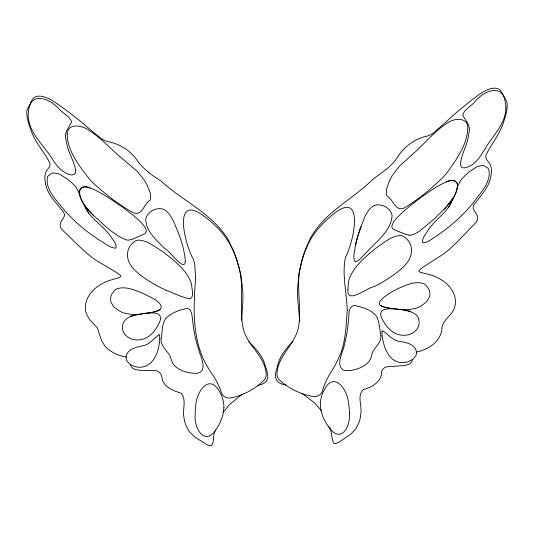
<?xml version="1.0" encoding="UTF-8"?>
<svg xmlns="http://www.w3.org/2000/svg" width="534" height="534" viewBox="0 0 534 534"><rect width="100%" height="100%" fill="white"/><g stroke="black" fill="none" stroke-linecap="round" stroke-linejoin="round"><path stroke-width="0.8" d="M241.648 320.28L242.877 301.176A123.775 123.775 0 0 0 242.883 294.214A128.273 128.273 0 0 0 242.643 289.094L240.847 274.93L236.949 260.145A150.541 150.541 0 0 0 233.992 251.988L227.978 239.285A54.508 54.508 0 0 0 224.514 234.159C207.906 211.384 181.54 200.003 161.288 181.173C151.589 175.232 142.391 168.504 136.057 158.845C129.041 149.513 118.715 143.492 107.281 141.543A27.828 27.828 0 0 1 100.793 138.333L86.722 126.625A193.729 193.729 0 0 0 79.352 120.37C69.694 113.014 60.309 105.125 49.722 99.11C44.596 96.574 36.152 93.65 32.22 99.551C30.778 103.503 28.088 106.893 26.834 110.885C26.32 118.034 29.11 124.949 31.433 131.584A66.57 66.57 0 0 0 33.776 136.777C38.174 146.256 45.744 153.939 49.942 163.457C50.803 166.621 47.653 168.684 46.365 171.167C44.188 175.052 44.736 179.738 45.57 183.916C47.653 195.23 56.651 202.953 63.172 211.751C67.718 217.018 58.787 220.542 60.389 225.995A9.786 9.786 0 0 0 61.357 228.906C70.455 237.73 79.533 247.055 89.312 255.312A106.767 106.767 0 0 0 97.055 260.899L116.772 272.66L120.684 275.671L120.751 276.665L119.563 277.466L108.475 280.791A47.346 47.346 0 0 0 102.461 283.487C93.684 288.04 85.914 296.443 85.347 306.723A19.718 19.718 0 0 0 86.415 313.905L89.665 319.672L97.301 327.729L101.547 340.579L105.111 346.372L109.31 350.237L114.576 353.395L120.31 355.677L125.804 357.086M130.47 364.702C131.751 372.071 144.874 369.862 150.581 370.689C157.784 369.321 162.042 372.699 162.303 379.968C165.28 388.098 173.957 390.788 181.313 393.298C186.84 399.966 182.161 409.711 183.97 417.581A31.673 31.673 0 0 0 185.752 424.937L189.283 431.592L194.389 436.752L206.304 444.288L209.929 445.763L211.624 445.576C214.521 441.064 212.692 434.803 215.462 430.01M457.191 188.429L457.484 186.773L459.894 181.74A23.349 23.349 0 0 1 461.67 179.177L464.88 175.733A75.094 75.094 0 0 1 469.666 171.507L476.909 166.695L482.235 165.447A7.903 7.903 0 0 1 484.265 165.814L487.802 168.05A6.748 6.748 0 0 1 488.764 169.452C491.721 182.361 479.812 193.355 473.064 203.087A179.244 179.244 0 0 1 463.625 213.533L462.224 214.955A167.389 167.389 0 0 1 446.698 228.599L441.097 232.817A235.948 235.948 0 0 1 436.919 235.768C432.46 238.224 428.108 242.93 422.774 242.736C421.533 238.284 426.032 233.985 428.028 230.227A72.684 72.684 0 0 1 431.058 226.229C438.167 217.512 448.26 210.883 452.492 200.063M457.151 188.636L455.856 192.787L452.772 199.429M360.07 229.166C363.434 221.096 365.53 211.23 373.179 206.037A10.253 10.253 0 0 1 375.522 205.123C381.683 203.768 388.645 207.245 391.335 212.933A9.946 9.946 0 0 1 392.056 215.516C391.228 230.822 377.044 240.821 367.512 251.327C363.427 254.678 360.51 260.545 355.21 261.894C352.093 257.361 355.023 250.786 355.45 245.66A131.09 131.09 0 0 1 360.096 229.173M453.479 197.727L448.82 206.865M223.325 412.228L229.393 404.625L241.829 394.493M453.339 197.667L445.65 207.679L433.775 219.374L420.084 230.748L415.218 233.758L411.627 235.027A9.559 9.559 0 0 1 409.151 235.167M444.301 209.148C450.369 202.266 457.591 194.416 457.378 184.657C457.124 180.205 451.697 179.731 448.453 181.173C439.001 184.604 430.791 190.645 422.581 196.305A286.017 286.017 0 0 0 414.03 202.693L404.245 210.716L397.503 217.124L393.605 221.89L391.816 225.955L392.11 228.018L393.838 229.58L406.1 234.519L409.151 235.167M292.465 341.974C285.209 349.082 278.828 357.646 277.106 367.893C273.635 377.037 275.197 383.445 285.91 384.967M152.971 312.183C168.357 309.593 159.219 301.049 150.241 297.064A102.014 102.014 0 0 0 142.424 293.173C134.588 290.009 125.724 286.004 117.193 288.72A9.559 9.559 0 0 0 114.87 290.082L111.686 294.247A12.436 12.436 0 0 0 110.718 297.585L110.631 300.115A9.992 9.992 0 0 0 111.119 302.504L114.203 307.277L120.083 311.382A26.94 26.94 0 0 0 124.649 313.191L130.183 314.266L137.111 314.459M160.087 309.393L157.25 310.835L151.776 312.477M130.663 316.348C127.139 317.857 123.935 320.647 122.793 324.412A10.053 10.053 0 0 0 122.373 327.636C122.566 334.458 129.095 339.444 135.556 339.844A19.611 19.611 0 0 0 148.218 336.82L151.709 333.964L154.793 330.366A35.938 35.938 0 0 0 157.323 326.401C170.359 305.682 139.781 314.339 130.663 316.348L131.05 316.181M257.715 385.455C270.084 383.052 268.876 376.21 265.471 366.464C263.149 356.418 255.986 348.615 248.704 341.747M446.531 181.854C450.496 179.384 458.212 179.865 457.451 186.072M416.754 352.013C427.994 349.63 439.569 342.354 441.812 330.292C441.438 320.22 451.877 316.101 454.608 307.491A19.718 19.718 0 0 0 455.429 300.268C454.501 290.015 446.444 281.892 437.513 277.647A47.346 47.346 0 0 0 431.405 275.164L420.211 272.227L418.996 271.466L419.03 270.471L422.828 267.327L442.132 254.885A106.767 106.767 0 0 0 449.675 249.031C459.153 240.427 467.891 230.788 476.695 221.663A9.786 9.786 0 0 0 477.556 218.72C478.584 212.926 469.132 208.921 475.093 203.3C481.374 194.937 489.231 186.94 490.9 176.153C491.687 171.547 491.988 166.221 488.904 162.343C487.101 160.267 484.685 157.704 486.134 154.74C490.479 145.709 496.987 137.839 501.046 128.634A66.57 66.57 0 0 0 503.202 123.361C505.298 116.652 507.841 109.644 507.08 102.515C505.351 98.329 502.781 94.445 500.605 90.46C495.212 85.54 487.081 89.599 481.795 92.729C472.343 99.09 463.672 106.546 454.921 113.822A193.729 193.729 0 0 0 447.779 120.33L434.122 132.525A27.828 27.828 0 0 1 427.747 135.956C415.492 138.339 405.039 145.855 398.11 156.182C392.17 166.615 381.59 172.349 372.538 179.604C353.722 198.281 328.837 210.076 313.812 232.604A54.508 54.508 0 0 0 310.534 237.85L304.961 250.753A150.541 150.541 0 0 0 302.297 259.01L298.913 273.915L297.612 288.14A128.273 128.273 0 0 0 297.545 293.259A123.775 123.775 0 0 0 297.798 300.215L299.808 321.221M152.036 312.417L141.677 313.872A79.092 79.092 0 0 0 139.855 314.092L137.478 314.446M148.585 313.144L150.208 312.824M403.771 309.807L410.88 309.373L416.373 308.105A26.94 26.94 0 0 0 420.872 306.142L426.606 301.83L429.523 296.951A9.992 9.992 0 0 0 429.923 294.554L429.757 292.025A12.436 12.436 0 0 0 428.668 288.72L425.344 284.669A9.559 9.559 0 0 0 422.975 283.394C414.351 280.971 405.633 285.283 397.91 288.714A102.014 102.014 0 0 0 390.241 292.879C354.89 315.754 416.447 302.157 418.616 319.259A10.053 10.053 0 0 1 419.15 322.463C419.197 329.291 412.849 334.498 406.401 335.118A19.611 19.611 0 0 1 393.638 332.542M403.657 309.807L403.624 309.807A67.244 67.244 0 0 0 399.412 309.393C388.839 308.145 373.773 307.264 384.18 322.449A35.938 35.938 0 0 0 386.843 326.321L390.054 329.812L393.645 332.535M392.45 308.892L384.941 307.29L380.822 305.548M80.5 197.7C83.364 205.003 88.884 210.857 94.351 216.317C104.457 224.927 114.042 235.594 126.845 239.986A9.559 9.559 0 0 0 129.321 240.046L132.352 239.285L144.434 233.932L146.109 232.303L146.329 230.234L144.394 226.236L140.335 221.61L133.38 215.442L123.314 207.759A286.017 286.017 0 0 0 114.55 201.672C108.002 197.754 74.613 173.39 80.354 197.3M90.106 188.061C84.719 184.477 76.996 188.348 79.686 195.01M410.472 311.469L410.079 311.322A32.454 32.454 0 0 0 404.492 309.967M166.488 290.403C174.271 293.279 181.814 297.518 190.037 298.8C194.676 296.517 191.659 289.261 191.666 285.163A26.687 26.687 0 0 0 190.264 280.597C185.612 270.171 176.567 262.561 167.85 255.572A159.659 159.659 0 0 0 159.806 249.745C153.038 245.74 146.116 239.826 137.819 240.153A8.11 8.11 0 0 0 135.596 240.821L132.899 242.67L130.443 245.493A19.237 19.237 0 0 0 128.494 249.024C122.873 265.598 141.764 276.525 153.618 283.834A127.139 127.139 0 0 0 166.481 290.416M302.097 393.438L314.88 403.137L321.208 410.519M93.283 215.262C87.676 209.495 81.856 203.187 79.733 195.217M84.786 206.471C89.392 217.138 99.711 223.406 107.12 231.876A72.684 72.684 0 0 1 110.284 235.768C112.414 239.452 117.059 243.591 115.978 248.083C110.651 248.464 106.139 243.911 101.593 241.615A235.948 235.948 0 0 1 97.322 238.805L91.568 234.8A167.389 167.389 0 0 1 75.568 221.71L74.126 220.322A179.244 179.244 0 0 1 64.334 210.209C57.251 200.724 44.963 190.151 47.466 177.141A6.748 6.748 0 0 1 48.387 175.706L51.845 173.35A7.903 7.903 0 0 1 53.854 172.916L59.221 173.977L66.623 178.536A75.094 75.094 0 0 1 71.563 182.588L74.887 185.919A23.349 23.349 0 0 1 76.749 188.415L79.426 193.582M88.697 213.146L83.725 204.168M84.485 205.844L83.357 203.327M329.051 426.599C332.475 431.659 330.96 438.521 334.064 443.44L335.766 443.574L339.337 441.972L350.985 434.022L355.904 428.689L359.202 421.913A31.673 31.673 0 0 0 360.724 414.504C362.533 406.507 356.445 395.614 363.494 389.56C371.103 387.437 379.407 383.178 381.436 374.841C380.809 366.878 387.591 365.997 393.832 366.417C399.365 365.316 411.314 367.038 412.355 359.789M355.397 245.647A135.656 135.656 0 0 1 361.031 226.61M131.03 316.135A32.454 32.454 0 0 1 136.13 314.72M347.928 289.361C346.359 305.154 367.539 287.319 373.76 286.791A127.139 127.139 0 0 0 386.402 279.776C397.997 272.066 416.493 260.479 410.292 244.111A19.237 19.237 0 0 0 408.223 240.654L405.673 237.917L402.91 236.161A8.11 8.11 0 0 0 400.667 235.567C392.363 235.534 385.655 241.688 379.027 245.927A159.659 159.659 0 0 0 371.19 252.028C362.726 259.317 353.949 267.24 349.663 277.82A26.687 26.687 0 0 0 348.422 282.426L347.928 289.361M195.598 277.74C193.582 305.708 191.793 335.552 204.555 361.438A114.997 114.997 0 0 0 209.769 370.523C214.428 377.238 218.72 384.253 221.223 392.083C222.364 396.875 227.451 399.011 231.936 397.71C244.098 395.013 255.919 388.552 264.564 379.667A10.253 10.253 0 0 0 266.246 374.16C265.138 355.784 246.461 345.111 243.017 327.516C238.832 306.923 244.839 285.423 238.311 265.124A106.78 106.78 0 0 0 234.873 254.851C230.948 244.505 224.861 234.993 216.924 227.27A116.098 116.098 0 0 0 208.727 219.834C171.321 188.102 183.836 242.369 193.495 259.591A34.403 34.403 0 0 1 194.696 264.337L195.598 277.74M347.267 310.08C345.939 326.594 345.838 343.983 338.196 359.108A114.997 114.997 0 0 1 333.309 368.373C328.877 375.242 324.832 382.404 322.609 390.321C321.635 395.147 316.622 397.456 312.096 396.315C299.848 394.039 287.806 387.991 278.861 379.42A10.253 10.253 0 0 1 276.986 373.974C277.453 355.571 295.749 344.256 298.573 326.548C302.037 305.822 295.289 284.542 301.109 264.03A106.78 106.78 0 0 1 304.18 253.643C307.744 243.17 313.491 233.451 321.161 225.455A116.098 116.098 0 0 1 329.091 217.738C365.369 184.724 354.756 239.392 345.698 256.941A34.403 34.403 0 0 0 344.67 261.727C342.701 277.9 346.679 293.96 347.267 310.08M380.936 335.752C381.296 342.715 374.861 347.08 372.245 352.907C371.577 357.246 369.942 361.578 366.237 364.268C360.023 368.82 351.933 371.297 344.243 370.489C334.204 365.743 343.909 351.205 344.604 343.395C347.314 334.191 348.048 324.599 348.969 315.1C348.515 309.914 351.332 303.385 357.573 306.182C364.528 307.984 372.238 310.367 376.624 316.455C379.621 322.396 379.587 329.331 380.936 335.752M75.755 170.606C76.562 175.679 70.214 175.593 67.204 173.683C61.05 170.98 56.584 165.673 53 160.153C44.596 145.675 29.163 134.001 28.222 116.172A27.067 27.067 0 0 1 28.682 110.218C30.598 90.793 51.104 99.104 58.947 109.023C62.992 113.382 69.627 116.078 71.656 121.919C68.973 127.479 63.613 132.726 66.009 139.728A55.349 55.349 0 0 0 66.843 144.107C68.766 153.278 74.119 161.375 75.755 170.606M349.403 412.989C350.638 428.615 339.677 444.628 327.702 425.518A46.124 46.124 0 0 1 324.685 420.525C320.707 412.996 318.958 403.898 321.768 395.667A31.933 31.933 0 0 1 323.671 391.042C333.309 369.942 347.467 388.952 348.502 402.95A58.92 58.92 0 0 1 349.376 411.34L349.403 412.989M67.15 134.301C67.584 151.336 79.045 165.507 88.938 178.469A85.073 85.073 0 0 0 93.897 183.796C106.279 194.763 119.456 205.416 134.141 213.086C142.578 215.429 144.033 203.734 149.994 200.203A5.307 5.307 0 0 0 150.721 198.514L150.308 193.148L147.264 185.385A57.438 57.438 0 0 0 144.053 179.771L136.791 170.9L123.741 159.88A143.045 143.045 0 0 1 120.397 157.096C109.937 148.138 100.672 137.645 88.904 130.316C82.576 125.25 67.397 122.566 67.15 134.301M223.953 407.148L222.872 415.065L220.195 422.347A46.124 46.124 0 0 1 217.358 427.44C205.937 447.986 193.475 429.323 195.204 414.03A58.92 58.92 0 0 1 195.784 405.613C196.332 391.582 209.815 372.091 220.182 392.85A31.933 31.933 0 0 1 222.251 397.403L223.552 402.256L223.953 407.148M126.137 356.852L126.104 357.8A7.282 7.282 0 0 0 126.738 360.604L129.515 363.974L134.381 366.417A18.937 18.937 0 0 0 138.867 367.245C154.86 367.873 160.781 347.594 159.492 334.758L159.172 334.598C153.625 338.329 149.487 345.011 142.137 345.959C135.836 347.334 127.079 349.096 126.137 356.852M505.878 107.848C505.938 119.803 498.356 129.762 491.66 138.98C484.832 147.471 481.054 158.631 471.829 165.006C449.201 177.515 467.59 145.709 468.251 137.105A55.349 55.349 0 0 0 468.932 132.706C471.115 125.603 465.494 120.597 462.671 115.104C464.493 109.196 471.028 106.273 474.92 101.774C482.416 91.588 502.621 82.57 505.211 101.914A27.067 27.067 0 0 1 505.872 107.848M467.691 129.669C466.462 145.782 456.517 159.519 447.372 172.222A85.073 85.073 0 0 1 442.599 177.722C430.604 189.116 417.802 200.217 403.397 208.393C395.047 211.03 393.191 199.396 387.103 196.071A5.307 5.307 0 0 1 386.322 194.409L386.549 189.029L389.319 181.166A57.438 57.438 0 0 1 392.336 175.446L399.285 166.321L411.934 154.853A143.045 143.045 0 0 0 415.178 151.956C425.705 142.318 434.856 130.99 447.011 123.287C454.16 117.634 469.273 116.732 467.691 129.669M185.338 261.48C184.424 272.794 168.617 249.418 165.126 248.804C157.13 240.654 146.336 232.083 145.729 219.808A9.946 9.946 0 0 1 146.356 217.204C148.839 211.424 155.681 207.706 161.882 208.847A10.253 10.253 0 0 1 164.265 209.675C172.088 214.601 174.525 224.393 178.162 232.337A131.09 131.09 0 0 1 183.389 248.65L184.804 255.693L185.338 261.48M161.101 338.196C160.107 345.358 166.555 350.064 169.892 355.551C171.287 359.469 171.895 363.961 175.573 366.624C181.547 371.584 189.67 373.506 197.3 373.313C208.814 370.656 199.87 355.677 198.388 348.422C195.17 339.217 193.682 329.551 192.547 319.899C192.066 315.394 191.606 306.589 184.744 308.926C177.749 310.621 170.399 313.291 165.54 318.851C161.635 324.492 162.616 331.781 161.101 338.196M381.923 331.928C382.384 344.664 388.205 363.854 404.051 362.619A18.937 18.937 0 0 0 408.503 361.638L413.283 359.028L415.939 355.564A7.282 7.282 0 0 0 416.473 352.74C416.086 344.45 406.621 342.534 400.039 341.466C392.657 340.772 388.291 334.237 382.618 330.7L381.923 331.928"/></g></svg>
